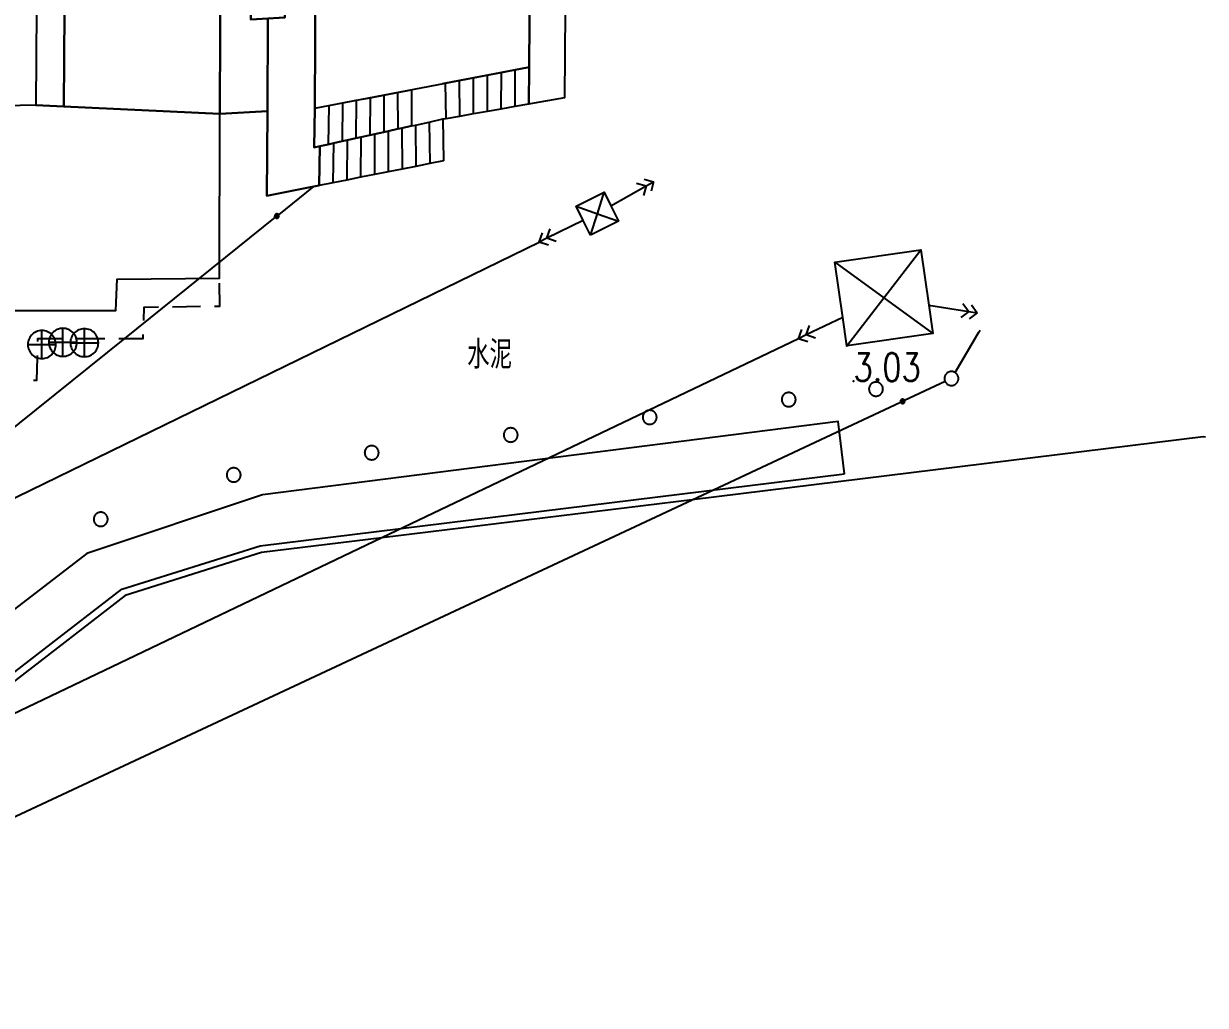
# Model space of a CAD drawing. Extents: x 500064 to 501389, y 2542464 to 2545400.
# Drawn here: x 501200.37 to 501242.54, y 2543048.07 to 2543083.1 of the extents above; entities that cross this region are included whole.
import ezdxf

# ---------------------------------------------------------------- set-up
doc = ezdxf.new("R2010")
doc.units = 0
doc.header["$LTSCALE"] = 0.5
doc.linetypes.add('CENTER', pattern=[50.8, 31.75, -6.35, 6.35, -6.35])
doc.layers.add('地形图', color=8, linetype='CONTINUOUS')
doc.styles.add('HZ', font='romans.shx', dxfattribs={"width": 0.8, "bigfont": 'hztxt.shx'})

msp = doc.modelspace()

# ---------------------------------------------------------------- linework, layer by layer
at = {"layer": '地形图'}
for points in [[(501220.4, 2543090.062), (501219.753, 2543089.945), (501219.948, 2543117.777), (501218.669, 2543117.547), (501218.414, 2543081.547), (501218.4, 2543080.235), (501219.68, 2543080.459), (501219.728, 2543086.645), (501220.376, 2543086.762)], [(501210.94, 2543116.156), (501210.769, 2543080.08), (501218.414, 2543081.547), (501218.669, 2543117.547)], [(501207.522, 2543115.899), (501207.372, 2543079.881), (501209.07, 2543079.981), (501209.082, 2543083.283), (501208.484, 2543083.246), (501208.605, 2543112.682), (501209.26, 2543112.697), (501209.231, 2543116.027)], [(501209.231, 2543116.027), (501209.26, 2543112.697), (501209.828, 2543112.773), (501209.687, 2543083.316), (501209.082, 2543083.283), (501209.07, 2543079.981), (501209.046, 2543076.955), (501210.716, 2543077.284), (501210.914, 2543077.323), (501210.938, 2543078.726), (501210.742, 2543078.682), (501210.769, 2543080.08), (501210.94, 2543116.156)], [(501202.053, 2543115.925), (501201.053, 2543115.929), (501200.814, 2543080.188), (501201.813, 2543080.141)], [(501202.053, 2543115.925), (501201.813, 2543080.141), (501207.372, 2543079.881), (501207.522, 2543115.899)], [(501201.813, 2543080.141), (501200.814, 2543080.188), (501199.688, 2543080.167), (501199.71, 2543078.966), (501180.818, 2543079.184), (501180.728, 2543071.396), (501199.866, 2543071.38), (501199.898, 2543072.863), (501203.668, 2543072.864), (501203.706, 2543073.976), (501207.361, 2543074.02), (501207.372, 2543079.881)], [(501229.664, 2543067.03), (501229.434, 2543068.901), (501208.894, 2543066.283), (501202.626, 2543064.192), (501191.681, 2543055.78), (501192.783, 2543054.353), (501203.874, 2543062.918), (501208.813, 2543064.468)]]:
    msp.add_lwpolyline(points, close=True, dxfattribs=at)
for points in [[(501218.4, 2543080.235), (501219.68, 2543080.459), (501219.728, 2543086.645), (501220.376, 2543086.762), (501220.4, 2543090.062), (501219.753, 2543089.945), (501219.948, 2543117.777), (501218.669, 2543117.547)], [(501207.522, 2543115.899), (501209.231, 2543116.027), (501209.26, 2543112.697), (501208.605, 2543112.682), (501208.484, 2543083.246), (501209.082, 2543083.283), (501209.07, 2543079.981), (501207.372, 2543079.881)], [(501210.716, 2543077.284), (501209.046, 2543076.955), (501209.07, 2543079.981), (501209.082, 2543083.283), (501209.687, 2543083.316), (501209.828, 2543112.773), (501209.26, 2543112.697), (501209.231, 2543116.027), (501210.94, 2543116.156)], [(501202.053, 2543115.925), (501201.053, 2543115.929), (501200.814, 2543080.188), (501201.813, 2543080.141)], [(501218.414, 2543081.547), (501217.916, 2543081.451), (501217.418, 2543081.356), (501216.92, 2543081.261), (501216.421, 2543081.165), (501215.923, 2543081.069), (501215.425, 2543080.974), (501215.311, 2543080.952)], [(501217.907, 2543080.149), (501217.916, 2543081.451)], [(501218.4, 2543080.235), (501218.414, 2543081.547)], [(501215.445, 2543079.717), (501215.425, 2543080.974)], [(501215.937, 2543079.803), (501215.923, 2543081.069)], [(501216.43, 2543079.89), (501216.421, 2543081.165)], [(501216.922, 2543079.976), (501216.92, 2543081.261)], [(501217.414, 2543080.062), (501217.418, 2543081.356)], [(501210.769, 2543080.08), (501211.26, 2543080.175), (501211.751, 2543080.269), (501212.242, 2543080.363), (501212.734, 2543080.457), (501213.225, 2543080.552), (501213.716, 2543080.646), (501214.207, 2543080.74)], [(501213.225, 2543080.552), (501213.224, 2543079.231)], [(501213.716, 2543080.646), (501213.72, 2543079.341)], [(501214.207, 2543080.74), (501214.216, 2543079.45)], [(501211.26, 2543080.175), (501211.239, 2543078.792)], [(501211.751, 2543080.269), (501211.735, 2543078.902)], [(501212.242, 2543080.363), (501212.231, 2543079.011)], [(501212.734, 2543080.457), (501212.727, 2543079.121)], [(501215.332, 2543079.697), (501215.445, 2543079.717), (501215.937, 2543079.803), (501216.43, 2543079.89), (501216.922, 2543079.976), (501217.414, 2543080.062), (501217.907, 2543080.149), (501218.4, 2543080.235)], [(501210.769, 2543080.08), (501210.742, 2543078.682)], [(501210.742, 2543078.682), (501210.938, 2543078.726), (501211.239, 2543078.792), (501211.426, 2543078.833), (501211.735, 2543078.902), (501211.915, 2543078.941), (501212.231, 2543079.011), (501212.403, 2543079.049), (501212.727, 2543079.121), (501212.891, 2543079.157), (501213.224, 2543079.231), (501213.379, 2543079.265), (501213.72, 2543079.341), (501213.867, 2543079.373), (501214.216, 2543079.45), (501214.356, 2543079.481), (501214.844, 2543079.589), (501215.332, 2543079.697)], [(501214.216, 2543079.45), (501213.867, 2543079.373), (501213.72, 2543079.341), (501213.379, 2543079.265), (501213.224, 2543079.231), (501212.891, 2543079.157), (501212.727, 2543079.121), (501212.403, 2543079.049), (501212.231, 2543079.011), (501211.915, 2543078.941), (501211.735, 2543078.902), (501211.426, 2543078.833), (501211.239, 2543078.792), (501210.938, 2543078.726), (501210.742, 2543078.682)], [(501213.867, 2543079.373), (501213.876, 2543077.908)], [(501214.356, 2543079.481), (501214.37, 2543078.005)], [(501214.844, 2543079.589), (501214.864, 2543078.103)], [(501215.332, 2543079.697), (501215.357, 2543078.2)], [(501211.915, 2543078.941), (501211.901, 2543077.518)], [(501212.403, 2543079.049), (501212.395, 2543077.615)], [(501212.891, 2543079.157), (501212.888, 2543077.713)], [(501213.379, 2543079.265), (501213.382, 2543077.81)], [(501210.938, 2543078.726), (501210.914, 2543077.323)], [(501211.426, 2543078.833), (501211.407, 2543077.42)], [(501215.357, 2543078.2), (501214.864, 2543078.103), (501214.37, 2543078.005), (501213.876, 2543077.908), (501213.382, 2543077.81), (501212.888, 2543077.713), (501212.395, 2543077.615), (501211.901, 2543077.518), (501211.407, 2543077.42), (501210.914, 2543077.323), (501210.716, 2543077.284)], [(501210.716, 2543077.284), (501209.468, 2543076.282), (501209.41, 2543076.236), (501209.351, 2543076.188)], [(501221.33, 2543076.595), (501222.584, 2543077.308), (501222.852, 2543077.46)], [(501222.243, 2543077.402), (501222.584, 2543077.308)], [(501222.584, 2543077.308), (501222.49, 2543076.967)], [(501222.511, 2543077.554), (501222.852, 2543077.46)], [(501222.852, 2543077.46), (501222.758, 2543077.119)], [(501220.605, 2543075.55), (501220.341, 2543076.073), (501220.084, 2543076.582), (501221.082, 2543077.086), (501221.33, 2543076.595), (501221.604, 2543076.054), (501220.605, 2543075.55)], [(501220.605, 2543075.55), (501220.844, 2543076.318), (501221.082, 2543077.086)], [(501220.084, 2543076.582), (501220.844, 2543076.318), (501221.604, 2543076.054)], [(501209.351, 2543076.188), (501203.967, 2543071.864), (501192.018, 2543062.267), (501184.243, 2543056.023)], [(501209.411, 2543076.16), (501209.418, 2543076.161), (501209.426, 2543076.162), (501209.433, 2543076.164), (501209.44, 2543076.167), (501209.447, 2543076.17), (501209.454, 2543076.174), (501209.459, 2543076.179), (501209.465, 2543076.185), (501209.47, 2543076.19), (501209.474, 2543076.197), (501209.478, 2543076.203), (501209.48, 2543076.21), (501209.483, 2543076.218), (501209.484, 2543076.225), (501209.485, 2543076.233), (501209.484, 2543076.24), (501209.484, 2543076.248), (501209.482, 2543076.255), (501209.481, 2543076.258), (501209.48, 2543076.26), (501209.479, 2543076.263), (501209.476, 2543076.269), (501209.473, 2543076.276), (501209.468, 2543076.282), (501209.463, 2543076.288), (501209.457, 2543076.293), (501209.451, 2543076.298), (501209.449, 2543076.299), (501209.444, 2543076.302), (501209.437, 2543076.305), (501209.429, 2543076.308), (501209.422, 2543076.309), (501209.414, 2543076.31), (501209.406, 2543076.31), (501209.401, 2543076.31), (501209.398, 2543076.309), (501209.391, 2543076.308), (501209.383, 2543076.305), (501209.376, 2543076.302), (501209.369, 2543076.298), (501209.363, 2543076.294), (501209.357, 2543076.288), (501209.352, 2543076.283), (501209.347, 2543076.276), (501209.343, 2543076.27), (501209.34, 2543076.262), (501209.337, 2543076.255), (501209.336, 2543076.247), (501209.335, 2543076.239), (501209.335, 2543076.232), (501209.335, 2543076.224), (501209.337, 2543076.216), (501209.338, 2543076.212), (501209.339, 2543076.21), (501209.339, 2543076.209), (501209.343, 2543076.201), (501209.347, 2543076.195), (501209.351, 2543076.188), (501209.356, 2543076.183), (501209.362, 2543076.177), (501209.368, 2543076.173), (501209.369, 2543076.172), (501209.37, 2543076.171), (501209.374, 2543076.169), (501209.381, 2543076.166), (501209.388, 2543076.163), (501209.396, 2543076.161), (501209.403, 2543076.16), (501209.411, 2543076.16)], [(501209.418, 2543076.161), (501209.481, 2543076.258), (501209.48, 2543076.26), (501209.37, 2543076.171), (501209.369, 2543076.172), (501209.41, 2543076.236), (501209.451, 2543076.298), (501209.449, 2543076.299), (501209.339, 2543076.21), (501209.338, 2543076.212), (501209.401, 2543076.31)], [(501220.341, 2543076.073), (501219.044, 2543075.441), (501218.768, 2543075.306)], [(501218.768, 2543075.306), (501218.883, 2543075.64)], [(501219.044, 2543075.441), (501219.16, 2543075.775)], [(501185.838, 2543059.255), (501192.018, 2543062.267), (501218.768, 2543075.306)], [(501219.102, 2543075.191), (501218.768, 2543075.306)], [(501219.379, 2543075.326), (501219.044, 2543075.441)], [(501229.745, 2543071.598), (501229.6, 2543072.611), (501229.316, 2543074.586), (501232.387, 2543075.026), (501232.67, 2543073.054), (501232.816, 2543072.039), (501229.745, 2543071.598)], [(501229.745, 2543071.598), (501231.066, 2543073.312), (501232.387, 2543075.026)], [(501229.316, 2543074.586), (501231.066, 2543073.312), (501232.816, 2543072.039)], [(501207.187, 2543073.018), (501207.368, 2543073.02), (501207.363, 2543073.84)], [(501204.656, 2543072.504), (501204.672, 2543072.987), (501205.187, 2543072.993)], [(501205.686, 2543072.999), (501206.687, 2543073.012)], [(501232.67, 2543073.054), (501234.094, 2543072.824), (501234.398, 2543072.775)], [(501233.887, 2543073.111), (501234.094, 2543072.824)], [(501234.191, 2543073.062), (501234.398, 2543072.775)], [(501229.6, 2543072.611), (501228.299, 2543071.989), (501228.021, 2543071.857)], [(501234.094, 2543072.824), (501233.807, 2543072.617)], [(501234.398, 2543072.775), (501234.111, 2543072.568)], [(501201.024, 2543071.145), (501201.076, 2543071.148), (501201.128, 2543071.156), (501201.178, 2543071.17), (501201.227, 2543071.189), (501201.274, 2543071.212), (501201.318, 2543071.241), (501201.359, 2543071.274), (501201.396, 2543071.311), (501201.428, 2543071.352), (501201.435, 2543071.361), (501201.457, 2543071.395), (501201.481, 2543071.442), (501201.499, 2543071.491), (501201.513, 2543071.541), (501201.521, 2543071.593), (501201.524, 2543071.645), (501201.521, 2543071.698), (501201.517, 2543071.727), (501201.513, 2543071.749), (501201.499, 2543071.8), (501201.481, 2543071.849), (501201.474, 2543071.863), (501201.457, 2543071.895), (501201.428, 2543071.939), (501201.396, 2543071.98), (501201.365, 2543072.011), (501201.359, 2543072.017), (501201.318, 2543072.05), (501201.274, 2543072.078), (501201.227, 2543072.102), (501201.178, 2543072.121), (501201.128, 2543072.135), (501201.076, 2543072.143), (501201.024, 2543072.145), (501200.972, 2543072.143), (501200.92, 2543072.135), (501200.869, 2543072.121), (501200.821, 2543072.102), (501200.774, 2543072.078), (501200.73, 2543072.05), (501200.689, 2543072.017), (501200.652, 2543071.98), (501200.619, 2543071.939), (501200.591, 2543071.895), (501200.567, 2543071.849), (501200.548, 2543071.8), (501200.535, 2543071.749), (501200.527, 2543071.698), (501200.524, 2543071.645), (501200.527, 2543071.593), (501200.535, 2543071.541), (501200.548, 2543071.491), (501200.567, 2543071.442), (501200.591, 2543071.395), (501200.619, 2543071.352), (501200.652, 2543071.311), (501200.689, 2543071.274), (501200.73, 2543071.241), (501200.774, 2543071.212), (501200.821, 2543071.189), (501200.862, 2543071.173), (501200.869, 2543071.17), (501200.92, 2543071.156), (501200.972, 2543071.148), (501201.024, 2543071.145)], [(501201.024, 2543071.145), (501201.024, 2543071.645), (501201.024, 2543071.863), (501201.024, 2543072.145)], [(501201.775, 2543071.227), (501201.828, 2543071.229), (501201.879, 2543071.238), (501201.93, 2543071.251), (501201.979, 2543071.27), (501202.025, 2543071.294), (501202.069, 2543071.322), (501202.11, 2543071.355), (501202.147, 2543071.392), (501202.152, 2543071.399), (501202.18, 2543071.433), (501202.208, 2543071.477), (501202.232, 2543071.523), (501202.251, 2543071.572), (501202.264, 2543071.623), (501202.273, 2543071.674), (501202.275, 2543071.713), (501202.275, 2543071.727), (501202.273, 2543071.779), (501202.264, 2543071.831), (501202.251, 2543071.881), (501202.232, 2543071.93), (501202.208, 2543071.977), (501202.18, 2543072.021), (501202.164, 2543072.041), (501202.147, 2543072.061), (501202.11, 2543072.098), (501202.069, 2543072.131), (501202.025, 2543072.16), (501201.979, 2543072.183), (501201.93, 2543072.202), (501201.879, 2543072.216), (501201.828, 2543072.224), (501201.775, 2543072.227), (501201.723, 2543072.224), (501201.671, 2543072.216), (501201.621, 2543072.202), (501201.572, 2543072.183), (501201.525, 2543072.16), (501201.482, 2543072.131), (501201.441, 2543072.098), (501201.404, 2543072.061), (501201.371, 2543072.021), (501201.365, 2543072.011), (501201.342, 2543071.977), (501201.319, 2543071.93), (501201.3, 2543071.881), (501201.295, 2543071.863), (501201.286, 2543071.831), (501201.278, 2543071.779), (501201.275, 2543071.727), (501201.278, 2543071.674), (501201.283, 2543071.645), (501201.286, 2543071.623), (501201.3, 2543071.572), (501201.319, 2543071.523), (501201.342, 2543071.477), (501201.371, 2543071.433), (501201.404, 2543071.392), (501201.435, 2543071.361), (501201.441, 2543071.355), (501201.482, 2543071.322), (501201.525, 2543071.294), (501201.572, 2543071.27), (501201.621, 2543071.251), (501201.671, 2543071.238), (501201.723, 2543071.229), (501201.775, 2543071.227)], [(501201.775, 2543071.227), (501201.775, 2543071.727), (501201.775, 2543072.227)], [(501202.541, 2543071.213), (501202.593, 2543071.216), (501202.644, 2543071.224), (501202.695, 2543071.237), (501202.744, 2543071.256), (501202.791, 2543071.28), (501202.834, 2543071.308), (501202.875, 2543071.341), (501202.912, 2543071.378), (501202.945, 2543071.419), (501202.974, 2543071.463), (501202.997, 2543071.509), (501203.016, 2543071.558), (501203.03, 2543071.609), (501203.038, 2543071.661), (501203.041, 2543071.713), (501203.038, 2543071.765), (501203.03, 2543071.817), (501203.017, 2543071.864), (501203.016, 2543071.867), (501202.997, 2543071.916), (501202.974, 2543071.963), (501202.945, 2543072.007), (501202.912, 2543072.047), (501202.875, 2543072.084), (501202.834, 2543072.117), (501202.791, 2543072.146), (501202.744, 2543072.17), (501202.695, 2543072.188), (501202.644, 2543072.202), (501202.593, 2543072.21), (501202.541, 2543072.213), (501202.488, 2543072.21), (501202.437, 2543072.202), (501202.386, 2543072.188), (501202.337, 2543072.17), (501202.291, 2543072.146), (501202.247, 2543072.117), (501202.206, 2543072.084), (501202.169, 2543072.047), (501202.164, 2543072.041), (501202.136, 2543072.007), (501202.108, 2543071.963), (501202.084, 2543071.916), (501202.065, 2543071.867), (501202.051, 2543071.817), (501202.043, 2543071.765), (501202.041, 2543071.727), (501202.041, 2543071.713), (501202.043, 2543071.661), (501202.051, 2543071.609), (501202.065, 2543071.558), (501202.084, 2543071.509), (501202.108, 2543071.463), (501202.136, 2543071.419), (501202.152, 2543071.399), (501202.169, 2543071.378), (501202.206, 2543071.341), (501202.247, 2543071.308), (501202.291, 2543071.28), (501202.337, 2543071.256), (501202.386, 2543071.237), (501202.437, 2543071.224), (501202.488, 2543071.216), (501202.541, 2543071.213)], [(501202.541, 2543071.213), (501202.541, 2543071.713), (501202.541, 2543071.863), (501202.541, 2543072.213)], [(501228.021, 2543071.857), (501228.139, 2543072.19)], [(501228.299, 2543071.989), (501228.416, 2543072.323)], [(501233.606, 2543070.65), (501234.422, 2543072.026), (501234.461, 2543072.093), (501234.498, 2543072.155)], [(501228.021, 2543071.857), (501222.669, 2543069.299), (501222.546, 2543069.24), (501213.15, 2543064.749), (501196.106, 2543056.603), (501188.218, 2543052.833)], [(501200.875, 2543071.759), (501200.877, 2543071.863), (501201.024, 2543071.863), (501201.295, 2543071.863), (501201.474, 2543071.863), (501201.772, 2543071.863)], [(501201.275, 2543071.727), (501201.517, 2543071.727), (501201.775, 2543071.727), (501202.041, 2543071.727), (501202.275, 2543071.727)], [(501202.041, 2543071.713), (501202.275, 2543071.713), (501202.541, 2543071.713), (501203.041, 2543071.713)], [(501202.272, 2543071.863), (501202.541, 2543071.863), (501203.017, 2543071.864), (501203.272, 2543071.864)], [(501203.772, 2543071.864), (501203.967, 2543071.864), (501204.634, 2543071.864), (501204.639, 2543072.004)], [(501228.354, 2543071.739), (501228.021, 2543071.857)], [(501228.632, 2543071.872), (501228.299, 2543071.989)], [(501200.524, 2543071.645), (501201.024, 2543071.645), (501201.283, 2543071.645), (501201.524, 2543071.645)], [(501200.722, 2543070.38), (501200.844, 2543070.379), (501200.862, 2543071.173), (501200.864, 2543071.259)], [(501233.478, 2543070.185), (501233.494, 2543070.185), (501233.509, 2543070.187), (501233.525, 2543070.189), (501233.54, 2543070.193), (501233.555, 2543070.197), (501233.57, 2543070.202), (501233.585, 2543070.209), (501233.599, 2543070.216), (501233.612, 2543070.224), (501233.625, 2543070.233), (501233.637, 2543070.242), (501233.649, 2543070.253), (501233.66, 2543070.264), (501233.671, 2543070.276), (501233.68, 2543070.288), (501233.689, 2543070.301), (501233.697, 2543070.315), (501233.704, 2543070.329), (501233.711, 2543070.343), (501233.716, 2543070.358), (501233.72, 2543070.373), (501233.724, 2543070.388), (501233.726, 2543070.404), (501233.728, 2543070.419), (501233.728, 2543070.435), (501233.728, 2543070.451), (501233.726, 2543070.466), (501233.724, 2543070.482), (501233.72, 2543070.497), (501233.716, 2543070.512), (501233.711, 2543070.527), (501233.704, 2543070.541), (501233.697, 2543070.555), (501233.689, 2543070.569), (501233.68, 2543070.582), (501233.671, 2543070.594), (501233.66, 2543070.606), (501233.649, 2543070.617), (501233.637, 2543070.628), (501233.625, 2543070.637), (501233.612, 2543070.646), (501233.606, 2543070.65), (501233.599, 2543070.654), (501233.585, 2543070.661), (501233.57, 2543070.667), (501233.555, 2543070.673), (501233.54, 2543070.677), (501233.525, 2543070.681), (501233.509, 2543070.683), (501233.494, 2543070.684), (501233.478, 2543070.685), (501233.462, 2543070.684), (501233.447, 2543070.683), (501233.431, 2543070.681), (501233.416, 2543070.677), (501233.401, 2543070.673), (501233.386, 2543070.667), (501233.372, 2543070.661), (501233.358, 2543070.654), (501233.344, 2543070.646), (501233.331, 2543070.637), (501233.319, 2543070.628), (501233.307, 2543070.617), (501233.296, 2543070.606), (501233.286, 2543070.594), (501233.276, 2543070.582), (501233.267, 2543070.569), (501233.259, 2543070.555), (501233.252, 2543070.541), (501233.246, 2543070.527), (501233.24, 2543070.512), (501233.236, 2543070.497), (501233.233, 2543070.482), (501233.23, 2543070.466), (501233.229, 2543070.451), (501233.228, 2543070.435), (501233.229, 2543070.419), (501233.23, 2543070.404), (501233.233, 2543070.388), (501233.236, 2543070.373), (501233.24, 2543070.358), (501233.246, 2543070.343), (501233.252, 2543070.329), (501233.259, 2543070.315), (501233.267, 2543070.301), (501233.276, 2543070.288), (501233.286, 2543070.276), (501233.296, 2543070.264), (501233.307, 2543070.253), (501233.319, 2543070.242), (501233.331, 2543070.233), (501233.344, 2543070.224), (501233.358, 2543070.216), (501233.372, 2543070.209), (501233.386, 2543070.202), (501233.401, 2543070.197), (501233.416, 2543070.193), (501233.431, 2543070.189), (501233.447, 2543070.187), (501233.462, 2543070.185), (501233.478, 2543070.185)], [(501230.782, 2543069.808), (501230.798, 2543069.809), (501230.813, 2543069.81), (501230.829, 2543069.812), (501230.844, 2543069.815), (501230.859, 2543069.819), (501230.874, 2543069.825), (501230.889, 2543069.831), (501230.903, 2543069.838), (501230.916, 2543069.845), (501230.93, 2543069.854), (501230.942, 2543069.863), (501230.954, 2543069.874), (501230.965, 2543069.885), (501230.976, 2543069.896), (501230.986, 2543069.909), (501230.995, 2543069.921), (501231.003, 2543069.935), (501231.01, 2543069.949), (501231.017, 2543069.963), (501231.022, 2543069.978), (501231.027, 2543069.993), (501231.03, 2543070.008), (501231.033, 2543070.023), (501231.035, 2543070.039), (501231.035, 2543070.055), (501231.035, 2543070.07), (501231.034, 2543070.086), (501231.032, 2543070.102), (501231.028, 2543070.117), (501231.024, 2543070.132), (501231.019, 2543070.147), (501231.013, 2543070.162), (501231.006, 2543070.176), (501230.999, 2543070.189), (501230.99, 2543070.202), (501230.98, 2543070.215), (501230.97, 2543070.227), (501230.959, 2543070.238), (501230.948, 2543070.249), (501230.935, 2543070.258), (501230.923, 2543070.267), (501230.909, 2543070.276), (501230.895, 2543070.283), (501230.881, 2543070.289), (501230.866, 2543070.295), (501230.851, 2543070.3), (501230.836, 2543070.303), (501230.82, 2543070.306), (501230.805, 2543070.308), (501230.789, 2543070.308), (501230.773, 2543070.308), (501230.758, 2543070.307), (501230.742, 2543070.305), (501230.727, 2543070.301), (501230.712, 2543070.297), (501230.697, 2543070.292), (501230.682, 2543070.286), (501230.668, 2543070.279), (501230.655, 2543070.271), (501230.641, 2543070.263), (501230.629, 2543070.253), (501230.617, 2543070.243), (501230.606, 2543070.232), (501230.595, 2543070.22), (501230.585, 2543070.208), (501230.576, 2543070.195), (501230.568, 2543070.182), (501230.561, 2543070.168), (501230.554, 2543070.154), (501230.549, 2543070.139), (501230.544, 2543070.124), (501230.541, 2543070.109), (501230.538, 2543070.093), (501230.536, 2543070.078), (501230.535, 2543070.062), (501230.536, 2543070.046), (501230.537, 2543070.031), (501230.539, 2543070.015), (501230.542, 2543070), (501230.547, 2543069.985), (501230.552, 2543069.97), (501230.558, 2543069.955), (501230.565, 2543069.941), (501230.572, 2543069.927), (501230.581, 2543069.914), (501230.591, 2543069.902), (501230.601, 2543069.89), (501230.612, 2543069.879), (501230.623, 2543069.868), (501230.636, 2543069.858), (501230.648, 2543069.849), (501230.662, 2543069.841), (501230.676, 2543069.834), (501230.69, 2543069.827), (501230.705, 2543069.822), (501230.72, 2543069.817), (501230.735, 2543069.813), (501230.751, 2543069.811), (501230.766, 2543069.809), (501230.782, 2543069.808)], [(501233.252, 2543070.329), (501231.802, 2543069.651), (501231.735, 2543069.62), (501231.666, 2543069.588)], [(501182.704, 2543046.695), (501184.301, 2543047.442), (501185.546, 2543048.024), (501186.451, 2543048.447), (501224.229, 2543066.11), (501231.666, 2543069.588)], [(501227.671, 2543069.435), (501227.687, 2543069.435), (501227.703, 2543069.437), (501227.718, 2543069.439), (501227.733, 2543069.442), (501227.749, 2543069.447), (501227.763, 2543069.452), (501227.778, 2543069.458), (501227.792, 2543069.466), (501227.805, 2543069.474), (501227.818, 2543069.482), (501227.831, 2543069.492), (501227.842, 2543069.502), (501227.853, 2543069.514), (501227.864, 2543069.525), (501227.873, 2543069.538), (501227.882, 2543069.551), (501227.89, 2543069.564), (501227.897, 2543069.578), (501227.904, 2543069.593), (501227.909, 2543069.608), (501227.913, 2543069.623), (501227.917, 2543069.638), (501227.919, 2543069.653), (501227.921, 2543069.669), (501227.921, 2543069.685), (501227.921, 2543069.7), (501227.919, 2543069.716), (501227.917, 2543069.732), (501227.913, 2543069.747), (501227.909, 2543069.762), (501227.903, 2543069.777), (501227.897, 2543069.791), (501227.89, 2543069.805), (501227.882, 2543069.819), (501227.873, 2543069.832), (501227.863, 2543069.844), (501227.853, 2543069.856), (501227.842, 2543069.867), (501227.83, 2543069.877), (501227.818, 2543069.887), (501227.805, 2543069.896), (501227.791, 2543069.904), (501227.777, 2543069.911), (501227.763, 2543069.917), (501227.748, 2543069.922), (501227.733, 2543069.927), (501227.718, 2543069.93), (501227.702, 2543069.933), (501227.686, 2543069.934), (501227.671, 2543069.935), (501227.655, 2543069.934), (501227.639, 2543069.933), (501227.624, 2543069.93), (501227.609, 2543069.927), (501227.593, 2543069.922), (501227.579, 2543069.917), (501227.564, 2543069.911), (501227.55, 2543069.903), (501227.537, 2543069.895), (501227.524, 2543069.887), (501227.511, 2543069.877), (501227.5, 2543069.867), (501227.489, 2543069.855), (501227.478, 2543069.844), (501227.469, 2543069.831), (501227.46, 2543069.818), (501227.452, 2543069.805), (501227.445, 2543069.791), (501227.438, 2543069.776), (501227.433, 2543069.761), (501227.429, 2543069.746), (501227.425, 2543069.731), (501227.423, 2543069.716), (501227.422, 2543069.7), (501227.421, 2543069.684), (501227.422, 2543069.669), (501227.423, 2543069.653), (501227.426, 2543069.637), (501227.429, 2543069.622), (501227.433, 2543069.607), (501227.439, 2543069.592), (501227.445, 2543069.578), (501227.452, 2543069.564), (501227.46, 2543069.55), (501227.469, 2543069.537), (501227.479, 2543069.525), (501227.489, 2543069.513), (501227.5, 2543069.502), (501227.512, 2543069.492), (501227.524, 2543069.482), (501227.537, 2543069.473), (501227.551, 2543069.465), (501227.565, 2543069.458), (501227.579, 2543069.452), (501227.594, 2543069.447), (501227.609, 2543069.442), (501227.624, 2543069.439), (501227.64, 2543069.436), (501227.656, 2543069.435), (501227.671, 2543069.435)], [(501231.733, 2543069.545), (501231.741, 2543069.545), (501231.748, 2543069.546), (501231.755, 2543069.548), (501231.763, 2543069.55), (501231.77, 2543069.553), (501231.776, 2543069.557), (501231.782, 2543069.562), (501231.788, 2543069.567), (501231.793, 2543069.573), (501231.797, 2543069.579), (501231.801, 2543069.585), (501231.804, 2543069.592), (501231.807, 2543069.599), (501231.808, 2543069.607), (501231.809, 2543069.614), (501231.809, 2543069.622), (501231.809, 2543069.625), (501231.809, 2543069.627), (501231.809, 2543069.63), (501231.807, 2543069.637), (501231.805, 2543069.644), (501231.802, 2543069.651), (501231.799, 2543069.658), (501231.794, 2543069.665), (501231.789, 2543069.671), (501231.788, 2543069.672), (501231.783, 2543069.676), (501231.777, 2543069.681), (501231.771, 2543069.685), (501231.764, 2543069.689), (501231.756, 2543069.691), (501231.749, 2543069.693), (501231.744, 2543069.694), (501231.741, 2543069.694), (501231.733, 2543069.695), (501231.725, 2543069.694), (501231.717, 2543069.693), (501231.71, 2543069.69), (501231.703, 2543069.688), (501231.696, 2543069.684), (501231.689, 2543069.679), (501231.683, 2543069.674), (501231.678, 2543069.669), (501231.673, 2543069.663), (501231.669, 2543069.656), (501231.665, 2543069.649), (501231.663, 2543069.641), (501231.661, 2543069.634), (501231.66, 2543069.626), (501231.659, 2543069.618), (501231.66, 2543069.614), (501231.66, 2543069.612), (501231.66, 2543069.61), (501231.661, 2543069.603), (501231.663, 2543069.595), (501231.666, 2543069.588), (501231.67, 2543069.581), (501231.674, 2543069.575), (501231.679, 2543069.569), (501231.68, 2543069.568), (501231.681, 2543069.567), (501231.684, 2543069.564), (501231.69, 2543069.559), (501231.697, 2543069.555), (501231.703, 2543069.551), (501231.711, 2543069.549), (501231.718, 2543069.546), (501231.725, 2543069.545), (501231.733, 2543069.545)], [(501231.725, 2543069.545), (501231.809, 2543069.625), (501231.809, 2543069.627), (501231.681, 2543069.567), (501231.68, 2543069.568), (501231.735, 2543069.62), (501231.789, 2543069.671), (501231.788, 2543069.672), (501231.66, 2543069.612), (501231.66, 2543069.614), (501231.744, 2543069.694)], [(501222.711, 2543068.802), (501222.727, 2543068.803), (501222.743, 2543068.804), (501222.758, 2543068.807), (501222.774, 2543068.81), (501222.789, 2543068.815), (501222.803, 2543068.82), (501222.818, 2543068.826), (501222.832, 2543068.833), (501222.845, 2543068.841), (501222.858, 2543068.85), (501222.871, 2543068.86), (501222.882, 2543068.87), (501222.894, 2543068.881), (501222.904, 2543068.893), (501222.914, 2543068.906), (501222.922, 2543068.919), (501222.93, 2543068.932), (501222.937, 2543068.946), (501222.944, 2543068.961), (501222.949, 2543068.975), (501222.953, 2543068.99), (501222.957, 2543069.006), (501222.959, 2543069.021), (501222.961, 2543069.037), (501222.961, 2543069.053), (501222.961, 2543069.068), (501222.959, 2543069.084), (501222.957, 2543069.099), (501222.953, 2543069.115), (501222.949, 2543069.13), (501222.943, 2543069.145), (501222.937, 2543069.159), (501222.93, 2543069.173), (501222.922, 2543069.187), (501222.913, 2543069.2), (501222.904, 2543069.212), (501222.893, 2543069.224), (501222.882, 2543069.235), (501222.87, 2543069.245), (501222.858, 2543069.255), (501222.845, 2543069.264), (501222.831, 2543069.272), (501222.817, 2543069.279), (501222.803, 2543069.285), (501222.788, 2543069.29), (501222.773, 2543069.295), (501222.758, 2543069.298), (501222.742, 2543069.3), (501222.727, 2543069.302), (501222.711, 2543069.302), (501222.695, 2543069.302), (501222.679, 2543069.3), (501222.669, 2543069.299), (501222.664, 2543069.298), (501222.649, 2543069.294), (501222.634, 2543069.29), (501222.619, 2543069.285), (501222.604, 2543069.278), (501222.59, 2543069.271), (501222.577, 2543069.263), (501222.564, 2543069.254), (501222.552, 2543069.245), (501222.546, 2543069.24), (501222.54, 2543069.234), (501222.529, 2543069.223), (501222.518, 2543069.212), (501222.509, 2543069.199), (501222.5, 2543069.186), (501222.492, 2543069.173), (501222.485, 2543069.159), (501222.479, 2543069.144), (501222.473, 2543069.129), (501222.469, 2543069.114), (501222.465, 2543069.099), (501222.463, 2543069.083), (501222.462, 2543069.068), (501222.461, 2543069.052), (501222.462, 2543069.036), (501222.463, 2543069.021), (501222.466, 2543069.005), (501222.469, 2543068.99), (501222.473, 2543068.975), (501222.479, 2543068.96), (501222.485, 2543068.946), (501222.492, 2543068.932), (501222.5, 2543068.918), (501222.509, 2543068.905), (501222.519, 2543068.893), (501222.529, 2543068.881), (501222.54, 2543068.87), (501222.552, 2543068.86), (501222.564, 2543068.85), (501222.577, 2543068.841), (501222.591, 2543068.833), (501222.605, 2543068.826), (501222.619, 2543068.82), (501222.634, 2543068.814), (501222.649, 2543068.81), (501222.665, 2543068.807), (501222.68, 2543068.804), (501222.696, 2543068.803), (501222.711, 2543068.802)], [(501242.538, 2543068.338), (501242.455, 2543068.349), (501224.229, 2543066.11), (501213.15, 2543064.749), (501208.866, 2543064.223), (501203.991, 2543062.693), (501196.106, 2543056.603), (501192.099, 2543053.509), (501188.618, 2543050.821), (501186.239, 2543048.68)], [(501217.751, 2543068.17), (501217.767, 2543068.171), (501217.783, 2543068.172), (501217.798, 2543068.175), (501217.814, 2543068.178), (501217.829, 2543068.183), (501217.843, 2543068.188), (501217.858, 2543068.194), (501217.872, 2543068.201), (501217.885, 2543068.209), (501217.898, 2543068.218), (501217.911, 2543068.228), (501217.923, 2543068.238), (501217.934, 2543068.249), (501217.944, 2543068.261), (501217.954, 2543068.273), (501217.962, 2543068.286), (501217.97, 2543068.3), (501217.978, 2543068.314), (501217.984, 2543068.328), (501217.989, 2543068.343), (501217.993, 2543068.358), (501217.997, 2543068.374), (501217.999, 2543068.389), (501218.001, 2543068.405), (501218.001, 2543068.42), (501218.001, 2543068.436), (501217.999, 2543068.452), (501217.997, 2543068.467), (501217.993, 2543068.483), (501217.989, 2543068.498), (501217.984, 2543068.513), (501217.977, 2543068.527), (501217.97, 2543068.541), (501217.962, 2543068.554), (501217.953, 2543068.567), (501217.944, 2543068.58), (501217.933, 2543068.592), (501217.922, 2543068.603), (501217.91, 2543068.613), (501217.898, 2543068.623), (501217.885, 2543068.631), (501217.871, 2543068.639), (501217.857, 2543068.647), (501217.843, 2543068.653), (501217.828, 2543068.658), (501217.813, 2543068.662), (501217.798, 2543068.666), (501217.782, 2543068.668), (501217.767, 2543068.67), (501217.751, 2543068.67), (501217.735, 2543068.67), (501217.72, 2543068.668), (501217.704, 2543068.666), (501217.689, 2543068.662), (501217.674, 2543068.658), (501217.659, 2543068.653), (501217.645, 2543068.646), (501217.631, 2543068.639), (501217.617, 2543068.631), (501217.604, 2543068.622), (501217.592, 2543068.613), (501217.58, 2543068.602), (501217.569, 2543068.591), (501217.558, 2543068.579), (501217.549, 2543068.567), (501217.54, 2543068.554), (501217.532, 2543068.54), (501217.525, 2543068.526), (501217.519, 2543068.512), (501217.513, 2543068.497), (501217.509, 2543068.482), (501217.506, 2543068.467), (501217.503, 2543068.451), (501217.502, 2543068.436), (501217.501, 2543068.42), (501217.502, 2543068.404), (501217.503, 2543068.389), (501217.506, 2543068.373), (501217.509, 2543068.358), (501217.514, 2543068.343), (501217.519, 2543068.328), (501217.525, 2543068.314), (501217.532, 2543068.3), (501217.54, 2543068.286), (501217.549, 2543068.273), (501217.559, 2543068.261), (501217.569, 2543068.249), (501217.58, 2543068.238), (501217.592, 2543068.227), (501217.605, 2543068.218), (501217.618, 2543068.209), (501217.631, 2543068.201), (501217.645, 2543068.194), (501217.659, 2543068.188), (501217.674, 2543068.182), (501217.689, 2543068.178), (501217.705, 2543068.175), (501217.72, 2543068.172), (501217.736, 2543068.171), (501217.751, 2543068.17)], [(501212.792, 2543067.538), (501212.807, 2543067.539), (501212.823, 2543067.54), (501212.838, 2543067.543), (501212.854, 2543067.546), (501212.869, 2543067.55), (501212.884, 2543067.556), (501212.898, 2543067.562), (501212.912, 2543067.569), (501212.926, 2543067.577), (501212.939, 2543067.586), (501212.951, 2543067.596), (501212.963, 2543067.606), (501212.974, 2543067.617), (501212.984, 2543067.629), (501212.994, 2543067.641), (501213.003, 2543067.654), (501213.011, 2543067.668), (501213.018, 2543067.682), (501213.024, 2543067.696), (501213.029, 2543067.711), (501213.034, 2543067.726), (501213.037, 2543067.741), (501213.039, 2543067.757), (501213.041, 2543067.773), (501213.041, 2543067.788), (501213.041, 2543067.804), (501213.039, 2543067.82), (501213.037, 2543067.835), (501213.033, 2543067.851), (501213.029, 2543067.866), (501213.024, 2543067.88), (501213.017, 2543067.895), (501213.01, 2543067.909), (501213.002, 2543067.922), (501212.993, 2543067.935), (501212.984, 2543067.948), (501212.973, 2543067.959), (501212.962, 2543067.971), (501212.95, 2543067.981), (501212.938, 2543067.991), (501212.925, 2543067.999), (501212.911, 2543068.007), (501212.898, 2543068.014), (501212.883, 2543068.021), (501212.868, 2543068.026), (501212.853, 2543068.03), (501212.838, 2543068.034), (501212.822, 2543068.036), (501212.807, 2543068.038), (501212.791, 2543068.038), (501212.775, 2543068.038), (501212.76, 2543068.036), (501212.744, 2543068.034), (501212.729, 2543068.03), (501212.714, 2543068.026), (501212.699, 2543068.02), (501212.685, 2543068.014), (501212.671, 2543068.007), (501212.657, 2543067.999), (501212.644, 2543067.99), (501212.632, 2543067.981), (501212.62, 2543067.97), (501212.609, 2543067.959), (501212.599, 2543067.947), (501212.589, 2543067.935), (501212.58, 2543067.922), (501212.572, 2543067.908), (501212.565, 2543067.894), (501212.559, 2543067.88), (501212.553, 2543067.865), (501212.549, 2543067.85), (501212.546, 2543067.835), (501212.543, 2543067.819), (501212.542, 2543067.804), (501212.541, 2543067.788), (501212.542, 2543067.772), (501212.543, 2543067.756), (501212.546, 2543067.741), (501212.549, 2543067.726), (501212.554, 2543067.711), (501212.559, 2543067.696), (501212.565, 2543067.681), (501212.572, 2543067.667), (501212.58, 2543067.654), (501212.589, 2543067.641), (501212.599, 2543067.629), (501212.609, 2543067.617), (501212.62, 2543067.606), (501212.632, 2543067.595), (501212.645, 2543067.586), (501212.658, 2543067.577), (501212.671, 2543067.569), (501212.685, 2543067.562), (501212.7, 2543067.556), (501212.714, 2543067.55), (501212.729, 2543067.546), (501212.745, 2543067.542), (501212.76, 2543067.54), (501212.776, 2543067.539), (501212.792, 2543067.538)], [(501207.87, 2543066.745), (501207.886, 2543066.746), (501207.901, 2543066.747), (501207.917, 2543066.75), (501207.932, 2543066.754), (501207.947, 2543066.758), (501207.962, 2543066.764), (501207.976, 2543066.77), (501207.99, 2543066.777), (501208.004, 2543066.785), (501208.017, 2543066.794), (501208.029, 2543066.804), (501208.041, 2543066.814), (501208.052, 2543066.825), (501208.062, 2543066.837), (501208.071, 2543066.85), (501208.08, 2543066.863), (501208.088, 2543066.877), (501208.095, 2543066.891), (501208.101, 2543066.905), (501208.106, 2543066.92), (501208.111, 2543066.935), (501208.114, 2543066.95), (501208.116, 2543066.966), (501208.118, 2543066.981), (501208.118, 2543066.997), (501208.117, 2543067.013), (501208.116, 2543067.029), (501208.113, 2543067.044), (501208.11, 2543067.059), (501208.105, 2543067.074), (501208.1, 2543067.089), (501208.093, 2543067.103), (501208.086, 2543067.117), (501208.078, 2543067.131), (501208.069, 2543067.144), (501208.059, 2543067.156), (501208.049, 2543067.168), (501208.038, 2543067.179), (501208.026, 2543067.189), (501208.013, 2543067.199), (501208, 2543067.207), (501207.987, 2543067.215), (501207.973, 2543067.222), (501207.958, 2543067.228), (501207.943, 2543067.234), (501207.928, 2543067.238), (501207.913, 2543067.241), (501207.898, 2543067.243), (501207.882, 2543067.245), (501207.866, 2543067.245), (501207.85, 2543067.245), (501207.835, 2543067.243), (501207.819, 2543067.24), (501207.804, 2543067.237), (501207.789, 2543067.232), (501207.774, 2543067.227), (501207.76, 2543067.221), (501207.746, 2543067.213), (501207.732, 2543067.205), (501207.72, 2543067.196), (501207.707, 2543067.187), (501207.696, 2543067.176), (501207.685, 2543067.165), (501207.674, 2543067.153), (501207.665, 2543067.141), (501207.656, 2543067.128), (501207.648, 2543067.114), (501207.641, 2543067.1), (501207.635, 2543067.085), (501207.63, 2543067.071), (501207.625, 2543067.056), (501207.622, 2543067.04), (501207.62, 2543067.025), (501207.618, 2543067.009), (501207.618, 2543066.993), (501207.619, 2543066.978), (501207.62, 2543066.962), (501207.623, 2543066.946), (501207.626, 2543066.931), (501207.631, 2543066.916), (501207.636, 2543066.901), (501207.643, 2543066.887), (501207.65, 2543066.873), (501207.658, 2543066.86), (501207.667, 2543066.847), (501207.677, 2543066.834), (501207.687, 2543066.823), (501207.698, 2543066.812), (501207.71, 2543066.801), (501207.723, 2543066.792), (501207.736, 2543066.783), (501207.749, 2543066.775), (501207.763, 2543066.768), (501207.778, 2543066.762), (501207.793, 2543066.757), (501207.808, 2543066.753), (501207.823, 2543066.749), (501207.839, 2543066.747), (501207.854, 2543066.746), (501207.87, 2543066.745)], [(501203.127, 2543065.163), (501203.143, 2543065.164), (501203.158, 2543065.165), (501203.174, 2543065.168), (501203.189, 2543065.171), (501203.204, 2543065.176), (501203.219, 2543065.181), (501203.233, 2543065.188), (501203.247, 2543065.195), (501203.261, 2543065.203), (501203.274, 2543065.212), (501203.286, 2543065.221), (501203.298, 2543065.232), (501203.309, 2543065.243), (501203.319, 2543065.255), (501203.328, 2543065.268), (501203.337, 2543065.281), (501203.345, 2543065.294), (501203.352, 2543065.308), (501203.358, 2543065.323), (501203.363, 2543065.337), (501203.368, 2543065.353), (501203.371, 2543065.368), (501203.373, 2543065.383), (501203.375, 2543065.399), (501203.375, 2543065.415), (501203.374, 2543065.431), (501203.373, 2543065.446), (501203.37, 2543065.462), (501203.367, 2543065.477), (501203.362, 2543065.492), (501203.357, 2543065.507), (501203.35, 2543065.521), (501203.343, 2543065.535), (501203.335, 2543065.549), (501203.326, 2543065.561), (501203.316, 2543065.574), (501203.306, 2543065.585), (501203.295, 2543065.596), (501203.283, 2543065.607), (501203.27, 2543065.616), (501203.257, 2543065.625), (501203.244, 2543065.633), (501203.23, 2543065.64), (501203.215, 2543065.646), (501203.2, 2543065.651), (501203.185, 2543065.656), (501203.17, 2543065.659), (501203.154, 2543065.661), (501203.139, 2543065.663), (501203.123, 2543065.663), (501203.107, 2543065.662), (501203.092, 2543065.661), (501203.076, 2543065.658), (501203.061, 2543065.655), (501203.046, 2543065.65), (501203.031, 2543065.645), (501203.017, 2543065.638), (501203.003, 2543065.631), (501202.989, 2543065.623), (501202.977, 2543065.614), (501202.964, 2543065.604), (501202.953, 2543065.594), (501202.942, 2543065.583), (501202.931, 2543065.571), (501202.922, 2543065.558), (501202.913, 2543065.545), (501202.905, 2543065.532), (501202.898, 2543065.518), (501202.892, 2543065.503), (501202.887, 2543065.488), (501202.882, 2543065.473), (501202.879, 2543065.458), (501202.877, 2543065.442), (501202.875, 2543065.427), (501202.875, 2543065.411), (501202.876, 2543065.395), (501202.877, 2543065.38), (501202.88, 2543065.364), (501202.883, 2543065.349), (501202.888, 2543065.334), (501202.893, 2543065.319), (501202.9, 2543065.305), (501202.907, 2543065.291), (501202.915, 2543065.277), (501202.924, 2543065.264), (501202.934, 2543065.252), (501202.944, 2543065.24), (501202.955, 2543065.229), (501202.967, 2543065.219), (501202.98, 2543065.209), (501202.993, 2543065.201), (501203.006, 2543065.193), (501203.02, 2543065.186), (501203.035, 2543065.18), (501203.05, 2543065.175), (501203.065, 2543065.17), (501203.08, 2543065.167), (501203.096, 2543065.165), (501203.111, 2543065.163), (501203.127, 2543065.163)]]:
    msp.add_lwpolyline(points, dxfattribs=at)
at = {"layer": '地形图', "ltscale": 10}
msp.add_point((501229.745, 2543071.598), dxfattribs=at)
at = {"layer": '地形图', "linetype": 'CENTER'}
msp.add_point((501229.983, 2543070.339, 3.03), dxfattribs=at)

# ---------------------------------------------------------------- texts
at = {"layer": '地形图', "ltscale": 10, "style": 'HZ', "width": 0.8}
for s, p in [('水泥', (501216.197, 2543070.787)), ('3.03', (501229.983, 2543070.339))]:
    msp.add_text(s, height=1, dxfattribs=at).set_placement(p)

doc.saveas('drawing.dxf')
